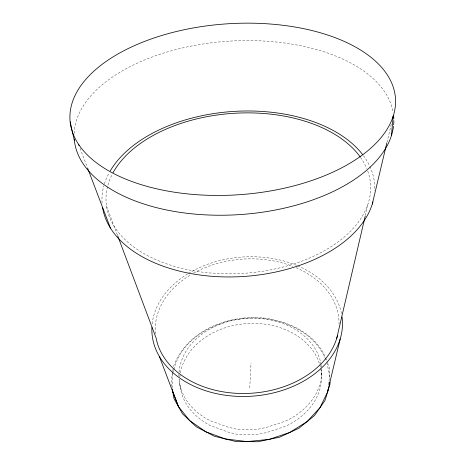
<?xml version="1.0" encoding="UTF-8"?>
<svg xmlns="http://www.w3.org/2000/svg" width="465" height="465" viewBox="0 0 465 465"><rect width="100%" height="100%" fill="white"/><g stroke="black" fill="none" stroke-linecap="round" stroke-linejoin="round"><path stroke-width="0.35" stroke-dasharray="2.33 1.74" d="M321.548 375.54L321.681 370.367M249.775 387.816L251.019 362.991M328.499 384.805L329.656 375.575L327.174 363.938M172.614 372.105L171.033 382.643L171.812 386.822M172.718 371.413L173.236 367.954M365.368 215.44L368.164 203.438M386.985 142.296L391.489 123.347M172.62 373.523L172.195 374.871L172.509 387.496M172.829 372.849L173.666 370.152M173.875 369.477C182.518 335.288 220.608 318.356 253.274 317.891C281.43 318.281 312.399 330.499 324.861 357.37M173.445 366.571C186.512 330.906 227.618 314.607 263.353 317.926C288.091 321.019 314.945 333.143 325.291 357.207M325.221 357.986L326.587 361.2M325.541 357.864L327.325 362.502M327.581 363.171L329.371 367.844L329.737 377.725M80.056 148.289L87.013 166.557M106.502 206.042L117.442 235.145M179.781 384.27L180.6 389.379M152.165 323.931A95.418 69.738 -3.8 0 1 187.819 273.815M188.424 273.449A95.418 69.738 -3.8 0 1 296.99 265.55M297.67 265.841A95.418 69.738 -3.8 0 1 341.606 314.183M102.073 203.129A136.6 82.677 -3.8 0 1 103.858 185.837M104.451 183.826A136.6 82.677 -3.8 0 1 109.182 172.811M363.421 155.647A136.6 82.677 -3.8 0 1 369.57 165.807M369.873 166.453A136.6 82.677 -3.8 0 1 374.726 190.406M367.728 171.085A132.531 80.178 -3.8 0 1 242.079 273.455A132.531 80.178 -3.8 0 1 107.555 186.5M107.932 185.093A132.531 80.178 -3.8 0 1 112.367 174.015M360.532 157.403A132.531 80.178 -3.8 0 1 366.693 168.429M296.077 267.724A91.971 67.204 -3.8 0 1 339.02 323.966M155.508 333.824A91.971 67.204 -3.8 0 1 191.051 274.629M193.533 273.199A91.971 67.204 -3.8 0 1 292.665 266.329M321.606 368.925A71.465 55.457 -3.8 0 1 285.353 421.18L266.369 427.469L256.674 429.474L236.598 429.195L228.053 427.143L209.86 420.552A71.465 55.457 -3.8 0 1 179.054 379.219M178.909 376.295A71.465 55.457 -3.8 0 1 245.177 318.519A71.465 55.457 -3.8 0 1 321.088 364.595M321.21 365.316A71.465 55.457 -3.8 0 1 321.553 368.199M74.144 133.414A160.123 86.874 -3.8 0 1 228.321 41.222A160.123 86.874 -3.8 0 1 393.158 112.338M320.693 368.338A70.988 55.422 -3.8 0 1 285.469 426.295L266.619 432.56L256.994 434.56L237.057 434.281L228.577 432.223L210.506 425.638A70.988 55.422 -3.8 0 1 179.821 377.778M179.874 377.057A70.988 55.422 -3.8 0 1 180.106 374.912M180.426 372.878A70.988 55.422 -3.8 0 1 247.287 323.541A70.988 55.422 -3.8 0 1 319.606 364.112M319.815 364.81A70.988 55.422 -3.8 0 1 320.542 367.629"/><path stroke-width="0.7" d="M391.437 135.617L393.163 116.326A163.099 85.659 -3.8 0 0 176.752 31.428A163.099 85.659 -3.8 0 0 128.311 180.147A163.099 85.659 -3.8 0 0 393.163 116.326L392.658 118.436M159.361 356.469L178.473 406.648L189.714 420.604L205.699 431.712L225.333 438.943L247.084 441.593L269.165 439.373L289.718 432.491L307.092 421.586L319.99 407.66L327.61 391.908L327.877 389.775M336.753 338.264L365.205 216.144M327.61 391.908L340.206 338.95M372.291 204.065L386.816 142.999M78.509 144.231L79.021 145.586M87.53 167.912L110.472 228.129M117.697 235.819L156.106 338.026A91.971 67.204 -3.8 0 0 245.067 393.489A91.971 67.204 -3.8 0 0 337.538 335.434M172.591 391.001L178.473 406.648M70.157 121.882L74.383 140.558M172.201 388.914L174.055 398.825L182.606 413.955L196.335 426.812L214.394 436.263L235.441 441.419L257.79 441.75L279.564 437.205L298.96 428.201L314.456 415.594L324.983 400.499L329.976 384.171L329.894 382.021M372.918 201.92A136.6 82.677 -3.8 0 1 233.488 276.913A136.6 82.677 -3.8 0 1 102.556 207.407M110.252 170.917A136.6 82.677 -3.8 0 1 233.209 111.449A136.6 82.677 -3.8 0 1 362.572 154.519M342.054 316.961A95.418 69.738 -3.8 0 1 250.327 396.285A95.418 69.738 -3.8 0 1 151.898 327.436M113.047 172.742A132.531 80.178 -3.8 0 1 233.453 113.326A132.531 80.178 -3.8 0 1 360.125 156.833M393.855 120.638A160.123 86.874 -3.8 0 1 393.646 124.893M393.489 126.323A160.123 86.874 -3.8 0 1 232.018 215.01A160.123 86.874 -3.8 0 1 74.249 139.134M393.623 115.75A160.123 86.874 -3.8 0 1 393.814 118.534"/></g></svg>
